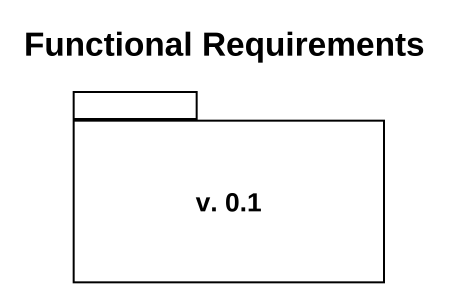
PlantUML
@startuml
title Functional Requirements
package "v. 0.1" as v_0_1 {
}
@enduml
